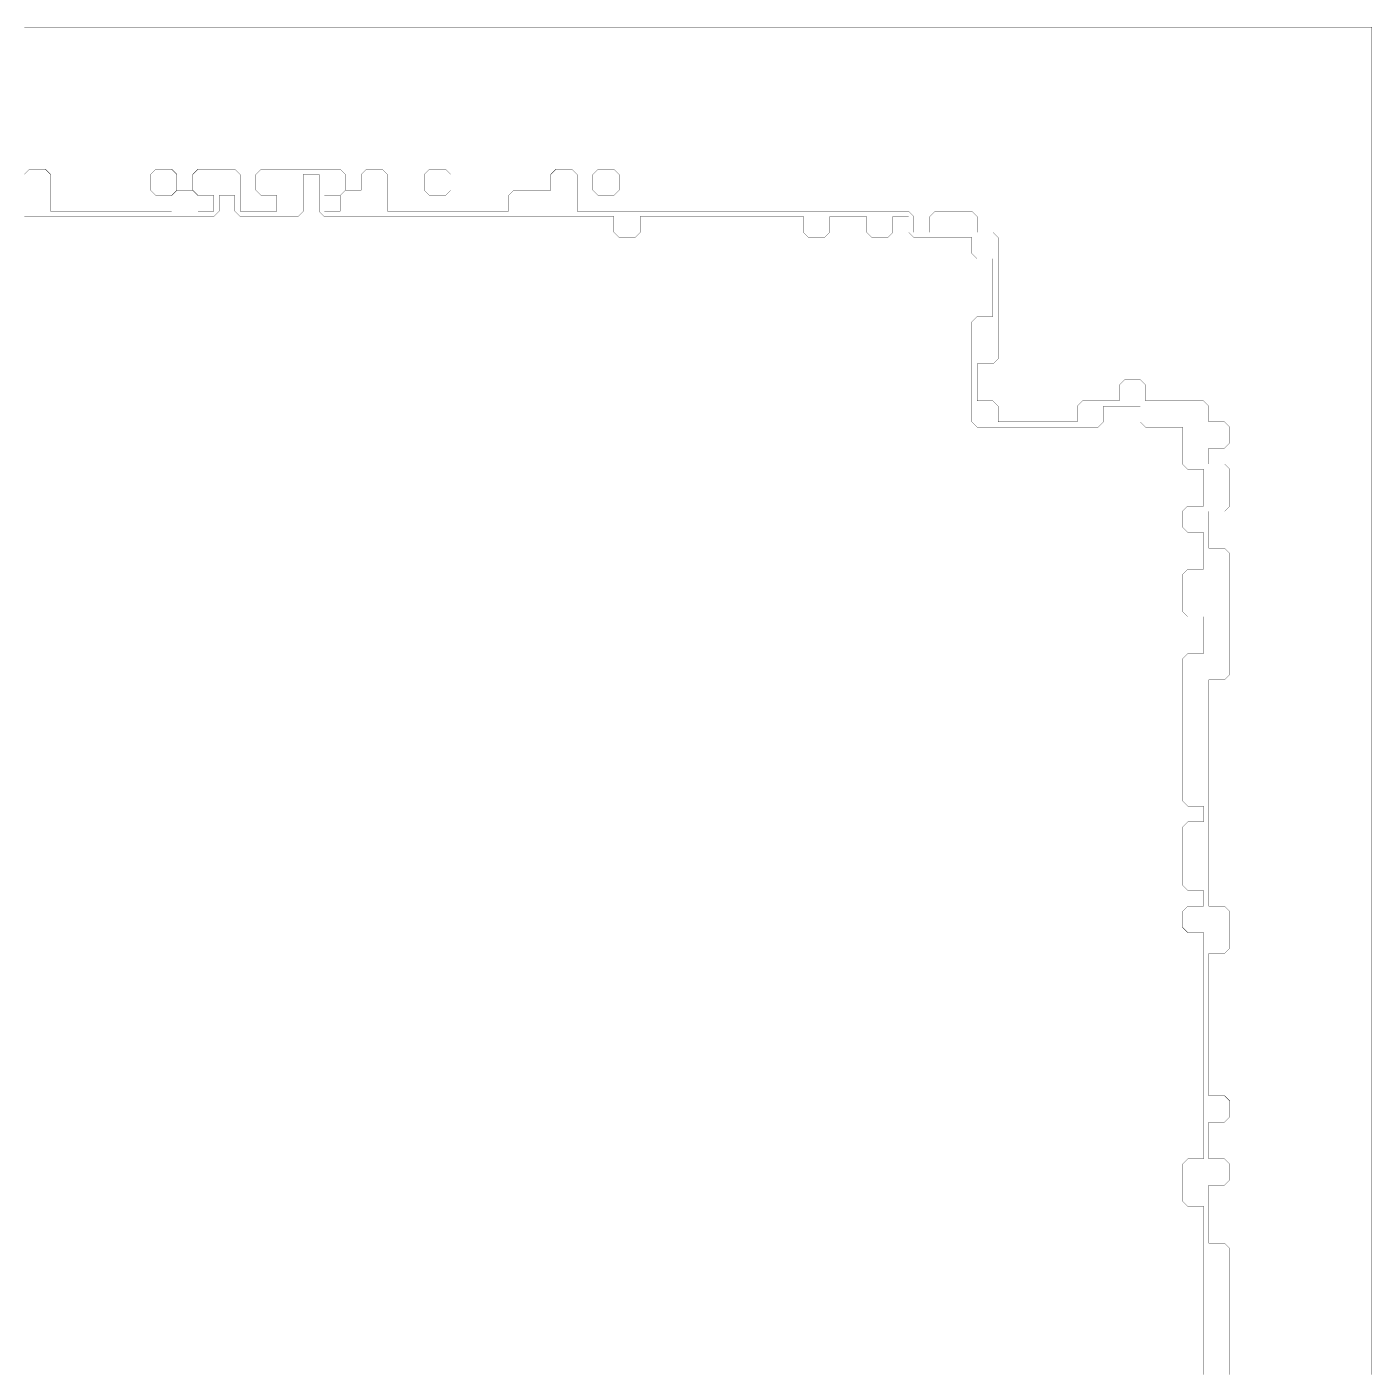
# Model space of a CAD drawing. Header units: metres. Extents: x 0 to 4990, y -4990 to 0.
# Drawn here: x 2495 to 4990, y -2495 to 0 of the extents above; entities that cross this region are included whole.
import ezdxf

# ---------------------------------------------------------------- set-up
doc = ezdxf.new("R2010")
doc.units = ezdxf.units.M
doc.layers.add('conductor', color=1, linetype='Continuous')
doc.layers.add('substrate', color=5, linetype='Continuous')

msp = doc.modelspace()

# ---------------------------------------------------------------- linework, layer by layer
at = {"layer": 'conductor', "const_width": 0.5}
msp.add_lwpolyline([(4677.734375, -2500), (4677.734375, -2490.234375), (4677.734375, -2480.46875), (4677.734375, -2470.703125), (4677.734375, -2460.9375), (4677.734375, -2451.171875), (4677.734375, -2441.40625), (4677.734375, -2431.640625), (4677.734375, -2421.875), (4677.734375, -2412.109375), (4677.734375, -2402.34375), (4677.734375, -2392.578125), (4677.734375, -2382.8125), (4677.734375, -2373.046875), (4677.734375, -2363.28125), (4677.734375, -2353.515625), (4677.734375, -2343.75), (4677.734375, -2333.984375), (4677.734375, -2324.21875), (4677.734375, -2314.453125), (4677.734375, -2304.6875), (4677.734375, -2294.921875), (4677.734375, -2285.15625), (4677.734375, -2275.390625), (4677.734375, -2265.625), (4677.734375, -2255.859375), (4677.734375, -2246.09375), (4677.734375, -2236.328125), (4677.734375, -2226.5625), (4677.734375, -2216.796875), (4677.734375, -2207.03125), (4677.734375, -2197.265625), (4677.734375, -2187.5), (4667.96875, -2187.5), (4658.203125, -2187.5), (4648.4375, -2187.5), (4638.671875, -2177.734375), (4638.671875, -2167.96875), (4638.671875, -2158.203125), (4638.671875, -2148.4375), (4638.671875, -2138.671875), (4638.671875, -2128.90625), (4638.671875, -2119.140625), (4638.671875, -2109.375), (4648.4375, -2099.609375), (4658.203125, -2099.609375), (4667.96875, -2099.609375), (4677.734375, -2099.609375), (4677.734375, -2089.84375), (4677.734375, -2080.078125), (4677.734375, -2070.3125), (4677.734375, -2060.546875), (4677.734375, -2050.78125), (4677.734375, -2041.015625), (4677.734375, -2031.25), (4677.734375, -2021.484375), (4677.734375, -2011.71875), (4677.734375, -2001.953125), (4677.734375, -1992.1875), (4677.734375, -1982.421875), (4677.734375, -1972.65625), (4677.734375, -1962.890625), (4677.734375, -1953.125), (4677.734375, -1943.359375), (4677.734375, -1933.59375), (4677.734375, -1923.828125), (4677.734375, -1914.0625), (4677.734375, -1904.296875), (4677.734375, -1894.53125), (4677.734375, -1884.765625), (4677.734375, -1875), (4677.734375, -1865.234375), (4677.734375, -1855.46875), (4677.734375, -1845.703125), (4677.734375, -1835.9375), (4677.734375, -1826.171875), (4677.734375, -1816.40625), (4677.734375, -1806.640625), (4677.734375, -1796.875), (4677.734375, -1787.109375), (4677.734375, -1777.34375), (4677.734375, -1767.578125), (4677.734375, -1757.8125), (4677.734375, -1748.046875), (4677.734375, -1738.28125), (4677.734375, -1728.515625), (4677.734375, -1718.75), (4677.734375, -1708.984375), (4677.734375, -1699.21875), (4677.734375, -1689.453125), (4677.734375, -1679.6875), (4667.96875, -1679.6875), (4658.203125, -1679.6875), (4648.4375, -1679.6875), (4638.671875, -1669.921875), (4638.671875, -1660.15625), (4638.671875, -1650.390625), (4638.671875, -1640.625), (4648.4375, -1630.859375), (4658.203125, -1630.859375), (4667.96875, -1630.859375), (4677.734375, -1630.859375), (4677.734375, -1621.09375), (4677.734375, -1611.328125), (4677.734375, -1601.5625), (4667.96875, -1601.5625), (4658.203125, -1601.5625), (4648.4375, -1601.5625), (4638.671875, -1591.796875), (4638.671875, -1582.03125), (4638.671875, -1572.265625), (4638.671875, -1562.5), (4638.671875, -1552.734375), (4638.671875, -1542.96875), (4638.671875, -1533.203125), (4638.671875, -1523.4375), (4638.671875, -1513.671875), (4638.671875, -1503.90625), (4638.671875, -1494.140625), (4638.671875, -1484.375), (4648.4375, -1474.609375), (4658.203125, -1474.609375), (4667.96875, -1474.609375), (4677.734375, -1474.609375), (4677.734375, -1464.84375), (4677.734375, -1455.078125), (4677.734375, -1445.3125), (4667.96875, -1445.3125), (4658.203125, -1445.3125), (4648.4375, -1445.3125), (4638.671875, -1435.546875), (4638.671875, -1425.78125), (4638.671875, -1416.015625), (4638.671875, -1406.25), (4638.671875, -1396.484375), (4638.671875, -1386.71875), (4638.671875, -1376.953125), (4638.671875, -1367.1875), (4638.671875, -1357.421875), (4638.671875, -1347.65625), (4638.671875, -1337.890625), (4638.671875, -1328.125), (4638.671875, -1318.359375), (4638.671875, -1308.59375), (4638.671875, -1298.828125), (4638.671875, -1289.0625), (4638.671875, -1279.296875), (4638.671875, -1269.53125), (4638.671875, -1259.765625), (4638.671875, -1250), (4638.671875, -1240.234375), (4638.671875, -1230.46875), (4638.671875, -1220.703125), (4638.671875, -1210.9375), (4638.671875, -1201.171875), (4638.671875, -1191.40625), (4638.671875, -1181.640625), (4638.671875, -1171.875), (4648.4375, -1162.109375), (4658.203125, -1162.109375), (4667.96875, -1162.109375), (4677.734375, -1162.109375), (4677.734375, -1152.34375), (4677.734375, -1142.578125), (4677.734375, -1132.8125), (4677.734375, -1123.046875), (4677.734375, -1113.28125), (4677.734375, -1103.515625), (4677.734375, -1093.75), (4667.96875, -1093.75), (4658.203125, -1093.75), (4648.4375, -1093.75), (4638.671875, -1083.984375), (4638.671875, -1074.21875), (4638.671875, -1064.453125), (4638.671875, -1054.6875), (4638.671875, -1044.921875), (4638.671875, -1035.15625), (4638.671875, -1025.390625), (4638.671875, -1015.625), (4648.4375, -1005.859375), (4658.203125, -1005.859375), (4667.96875, -1005.859375), (4677.734375, -1005.859375), (4677.734375, -996.09375), (4677.734375, -986.328125), (4677.734375, -976.5625), (4677.734375, -966.796875), (4677.734375, -957.03125), (4677.734375, -947.265625), (4677.734375, -937.5), (4667.96875, -937.5), (4658.203125, -937.5), (4648.4375, -937.5), (4638.671875, -927.734375), (4638.671875, -917.96875), (4638.671875, -908.203125), (4638.671875, -898.4375), (4648.4375, -888.671875), (4658.203125, -888.671875), (4667.96875, -888.671875), (4677.734375, -888.671875), (4677.734375, -878.90625), (4677.734375, -869.140625), (4677.734375, -859.375), (4677.734375, -849.609375), (4677.734375, -839.84375), (4677.734375, -830.078125), (4677.734375, -820.3125), (4667.96875, -820.3125), (4658.203125, -820.3125), (4648.4375, -820.3125), (4638.671875, -810.546875), (4638.671875, -800.78125), (4638.671875, -791.015625), (4638.671875, -781.25), (4638.671875, -771.484375), (4638.671875, -761.71875), (4638.671875, -751.953125), (4638.671875, -742.1875), (4628.90625, -742.1875), (4619.140625, -742.1875), (4609.375, -742.1875), (4599.609375, -742.1875), (4589.84375, -742.1875), (4580.078125, -742.1875), (4570.3125, -742.1875), (4560.546875, -732.421875), (4560.546875, -722.65625), (4560.546875, -712.890625), (4560.546875, -703.125), (4550.78125, -703.125), (4541.015625, -703.125), (4531.25, -703.125), (4521.484375, -703.125), (4511.71875, -703.125), (4501.953125, -703.125), (4492.1875, -703.125), (4492.1875, -712.890625), (4492.1875, -722.65625), (4492.1875, -732.421875), (4482.421875, -742.1875), (4472.65625, -742.1875), (4462.890625, -742.1875), (4453.125, -742.1875), (4443.359375, -742.1875), (4433.59375, -742.1875), (4423.828125, -742.1875), (4414.0625, -742.1875), (4404.296875, -742.1875), (4394.53125, -742.1875), (4384.765625, -742.1875), (4375, -742.1875), (4365.234375, -742.1875), (4355.46875, -742.1875), (4345.703125, -742.1875), (4335.9375, -742.1875), (4326.171875, -742.1875), (4316.40625, -742.1875), (4306.640625, -742.1875), (4296.875, -742.1875), (4287.109375, -742.1875), (4277.34375, -742.1875), (4267.578125, -742.1875), (4257.8125, -742.1875), (4248.046875, -732.421875), (4248.046875, -722.65625), (4248.046875, -712.890625), (4248.046875, -703.125), (4248.046875, -693.359375), (4248.046875, -683.59375), (4248.046875, -673.828125), (4248.046875, -664.0625), (4248.046875, -654.296875), (4248.046875, -644.53125), (4248.046875, -634.765625), (4248.046875, -625), (4248.046875, -615.234375), (4248.046875, -605.46875), (4248.046875, -595.703125), (4248.046875, -585.9375), (4248.046875, -576.171875), (4248.046875, -566.40625), (4248.046875, -556.640625), (4248.046875, -546.875), (4257.8125, -537.109375), (4267.578125, -537.109375), (4277.34375, -537.109375), (4287.109375, -537.109375), (4287.109375, -527.34375), (4287.109375, -517.578125), (4287.109375, -507.8125), (4287.109375, -498.046875), (4287.109375, -488.28125), (4287.109375, -478.515625), (4287.109375, -468.75), (4287.109375, -458.984375), (4287.109375, -449.21875), (4287.109375, -439.453125), (4287.109375, -429.6875), (4277.34375, -429.6875), (4267.578125, -429.6875), (4257.8125, -429.6875), (4248.046875, -419.921875), (4248.046875, -410.15625), (4248.046875, -400.390625), (4248.046875, -390.625), (4238.28125, -390.625), (4228.515625, -390.625), (4218.75, -390.625), (4208.984375, -390.625), (4199.21875, -390.625), (4189.453125, -390.625), (4179.6875, -390.625), (4169.921875, -390.625), (4160.15625, -390.625), (4150.390625, -390.625), (4140.625, -390.625), (4130.859375, -380.859375), (4130.859375, -371.09375), (4130.859375, -361.328125), (4130.859375, -351.5625), (4121.09375, -351.5625), (4111.328125, -351.5625), (4101.5625, -351.5625), (4101.5625, -361.328125), (4101.5625, -371.09375), (4101.5625, -380.859375), (4091.796875, -390.625), (4082.03125, -390.625), (4072.265625, -390.625), (4062.5, -390.625), (4052.734375, -380.859375), (4052.734375, -371.09375), (4052.734375, -361.328125), (4052.734375, -351.5625), (4042.96875, -351.5625), (4033.203125, -351.5625), (4023.4375, -351.5625), (4013.671875, -351.5625), (4003.90625, -351.5625), (3994.140625, -351.5625), (3984.375, -351.5625), (3984.375, -361.328125), (3984.375, -371.09375), (3984.375, -380.859375), (3974.609375, -390.625), (3964.84375, -390.625), (3955.078125, -390.625), (3945.3125, -390.625), (3935.546875, -380.859375), (3935.546875, -371.09375), (3935.546875, -361.328125), (3935.546875, -351.5625), (3925.78125, -351.5625), (3916.015625, -351.5625), (3906.25, -351.5625), (3896.484375, -351.5625), (3886.71875, -351.5625), (3876.953125, -351.5625), (3867.1875, -351.5625), (3857.421875, -351.5625), (3847.65625, -351.5625), (3837.890625, -351.5625), (3828.125, -351.5625), (3818.359375, -351.5625), (3808.59375, -351.5625), (3798.828125, -351.5625), (3789.0625, -351.5625), (3779.296875, -351.5625), (3769.53125, -351.5625), (3759.765625, -351.5625), (3750, -351.5625), (3740.234375, -351.5625), (3730.46875, -351.5625), (3720.703125, -351.5625), (3710.9375, -351.5625), (3701.171875, -351.5625), (3691.40625, -351.5625), (3681.640625, -351.5625), (3671.875, -351.5625), (3662.109375, -351.5625), (3652.34375, -351.5625), (3642.578125, -351.5625), (3632.8125, -351.5625), (3632.8125, -361.328125), (3632.8125, -371.09375), (3632.8125, -380.859375), (3623.046875, -390.625), (3613.28125, -390.625), (3603.515625, -390.625), (3593.75, -390.625), (3583.984375, -380.859375), (3583.984375, -371.09375), (3583.984375, -361.328125), (3583.984375, -351.5625), (3574.21875, -351.5625), (3564.453125, -351.5625), (3554.6875, -351.5625), (3544.921875, -351.5625), (3535.15625, -351.5625), (3525.390625, -351.5625), (3515.625, -351.5625), (3505.859375, -351.5625), (3496.09375, -351.5625), (3486.328125, -351.5625), (3476.5625, -351.5625), (3466.796875, -351.5625), (3457.03125, -351.5625), (3447.265625, -351.5625), (3437.5, -351.5625), (3427.734375, -351.5625), (3417.96875, -351.5625), (3408.203125, -351.5625), (3398.4375, -351.5625), (3388.671875, -351.5625), (3378.90625, -351.5625), (3369.140625, -351.5625), (3359.375, -351.5625), (3349.609375, -351.5625), (3339.84375, -351.5625), (3330.078125, -351.5625), (3320.3125, -351.5625), (3310.546875, -351.5625), (3300.78125, -351.5625), (3291.015625, -351.5625), (3281.25, -351.5625), (3271.484375, -351.5625), (3261.71875, -351.5625), (3251.953125, -351.5625), (3242.1875, -351.5625), (3232.421875, -351.5625), (3222.65625, -351.5625), (3212.890625, -351.5625), (3203.125, -351.5625), (3193.359375, -351.5625), (3183.59375, -351.5625), (3173.828125, -351.5625), (3164.0625, -351.5625), (3154.296875, -351.5625), (3144.53125, -351.5625), (3134.765625, -351.5625), (3125, -351.5625), (3115.234375, -351.5625), (3105.46875, -351.5625), (3095.703125, -351.5625), (3085.9375, -351.5625), (3076.171875, -351.5625), (3066.40625, -351.5625), (3056.640625, -351.5625), (3046.875, -351.5625), (3037.109375, -341.796875), (3037.109375, -332.03125), (3037.109375, -322.265625), (3037.109375, -312.5), (3037.109375, -302.734375), (3037.109375, -292.96875), (3037.109375, -283.203125), (3037.109375, -273.4375), (3027.34375, -273.4375), (3017.578125, -273.4375), (3007.8125, -273.4375), (3007.8125, -283.203125), (3007.8125, -292.96875), (3007.8125, -302.734375), (3007.8125, -312.5), (3007.8125, -322.265625), (3007.8125, -332.03125), (3007.8125, -341.796875), (2998.046875, -351.5625), (2988.28125, -351.5625), (2978.515625, -351.5625), (2968.75, -351.5625), (2958.984375, -351.5625), (2949.21875, -351.5625), (2939.453125, -351.5625), (2929.6875, -351.5625), (2919.921875, -351.5625), (2910.15625, -351.5625), (2900.390625, -351.5625), (2890.625, -351.5625), (2880.859375, -341.796875), (2880.859375, -332.03125), (2880.859375, -322.265625), (2880.859375, -312.5), (2871.09375, -312.5), (2861.328125, -312.5), (2851.5625, -312.5), (2851.5625, -322.265625), (2851.5625, -332.03125), (2851.5625, -341.796875), (2841.796875, -351.5625), (2832.03125, -351.5625), (2822.265625, -351.5625), (2812.5, -351.5625), (2802.734375, -351.5625), (2792.96875, -351.5625), (2783.203125, -351.5625), (2773.4375, -351.5625), (2763.671875, -351.5625), (2753.90625, -351.5625), (2744.140625, -351.5625), (2734.375, -351.5625), (2724.609375, -351.5625), (2714.84375, -351.5625), (2705.078125, -351.5625), (2695.3125, -351.5625), (2685.546875, -351.5625), (2675.78125, -351.5625), (2666.015625, -351.5625), (2656.25, -351.5625), (2646.484375, -351.5625), (2636.71875, -351.5625), (2626.953125, -351.5625), (2617.1875, -351.5625), (2607.421875, -351.5625), (2597.65625, -351.5625), (2587.890625, -351.5625), (2578.125, -351.5625), (2568.359375, -351.5625), (2558.59375, -351.5625), (2548.828125, -351.5625), (2539.0625, -351.5625), (2529.296875, -351.5625), (2519.53125, -351.5625), (2509.765625, -351.5625), (2500, -351.5625), (2490.234375, -351.5625)], dxfattribs=at)
at = {"layer": 'substrate', "const_width": 0.5}
for points in [[(4990.234375, -2500), (4990.234375, -2490.234375), (4990.234375, -2480.46875), (4990.234375, -2470.703125), (4990.234375, -2460.9375), (4990.234375, -2451.171875), (4990.234375, -2441.40625), (4990.234375, -2431.640625), (4990.234375, -2421.875), (4990.234375, -2412.109375), (4990.234375, -2402.34375), (4990.234375, -2392.578125), (4990.234375, -2382.8125), (4990.234375, -2373.046875), (4990.234375, -2363.28125), (4990.234375, -2353.515625), (4990.234375, -2343.75), (4990.234375, -2333.984375), (4990.234375, -2324.21875), (4990.234375, -2314.453125), (4990.234375, -2304.6875), (4990.234375, -2294.921875), (4990.234375, -2285.15625), (4990.234375, -2275.390625), (4990.234375, -2265.625), (4990.234375, -2255.859375), (4990.234375, -2246.09375), (4990.234375, -2236.328125), (4990.234375, -2226.5625), (4990.234375, -2216.796875), (4990.234375, -2207.03125), (4990.234375, -2197.265625), (4990.234375, -2187.5), (4990.234375, -2177.734375), (4990.234375, -2167.96875), (4990.234375, -2158.203125), (4990.234375, -2148.4375), (4990.234375, -2138.671875), (4990.234375, -2128.90625), (4990.234375, -2119.140625), (4990.234375, -2109.375), (4990.234375, -2099.609375), (4990.234375, -2089.84375), (4990.234375, -2080.078125), (4990.234375, -2070.3125), (4990.234375, -2060.546875), (4990.234375, -2050.78125), (4990.234375, -2041.015625), (4990.234375, -2031.25), (4990.234375, -2021.484375), (4990.234375, -2011.71875), (4990.234375, -2001.953125), (4990.234375, -1992.1875), (4990.234375, -1982.421875), (4990.234375, -1972.65625), (4990.234375, -1962.890625), (4990.234375, -1953.125), (4990.234375, -1943.359375), (4990.234375, -1933.59375), (4990.234375, -1923.828125), (4990.234375, -1914.0625), (4990.234375, -1904.296875), (4990.234375, -1894.53125), (4990.234375, -1884.765625), (4990.234375, -1875), (4990.234375, -1865.234375), (4990.234375, -1855.46875), (4990.234375, -1845.703125), (4990.234375, -1835.9375), (4990.234375, -1826.171875), (4990.234375, -1816.40625), (4990.234375, -1806.640625), (4990.234375, -1796.875), (4990.234375, -1787.109375), (4990.234375, -1777.34375), (4990.234375, -1767.578125), (4990.234375, -1757.8125), (4990.234375, -1748.046875), (4990.234375, -1738.28125), (4990.234375, -1728.515625), (4990.234375, -1718.75), (4990.234375, -1708.984375), (4990.234375, -1699.21875), (4990.234375, -1689.453125), (4990.234375, -1679.6875), (4990.234375, -1669.921875), (4990.234375, -1660.15625), (4990.234375, -1650.390625), (4990.234375, -1640.625), (4990.234375, -1630.859375), (4990.234375, -1621.09375), (4990.234375, -1611.328125), (4990.234375, -1601.5625), (4990.234375, -1591.796875), (4990.234375, -1582.03125), (4990.234375, -1572.265625), (4990.234375, -1562.5), (4990.234375, -1552.734375), (4990.234375, -1542.96875), (4990.234375, -1533.203125), (4990.234375, -1523.4375), (4990.234375, -1513.671875), (4990.234375, -1503.90625), (4990.234375, -1494.140625), (4990.234375, -1484.375), (4990.234375, -1474.609375), (4990.234375, -1464.84375), (4990.234375, -1455.078125), (4990.234375, -1445.3125), (4990.234375, -1435.546875), (4990.234375, -1425.78125), (4990.234375, -1416.015625), (4990.234375, -1406.25), (4990.234375, -1396.484375), (4990.234375, -1386.71875), (4990.234375, -1376.953125), (4990.234375, -1367.1875), (4990.234375, -1357.421875), (4990.234375, -1347.65625), (4990.234375, -1337.890625), (4990.234375, -1328.125), (4990.234375, -1318.359375), (4990.234375, -1308.59375), (4990.234375, -1298.828125), (4990.234375, -1289.0625), (4990.234375, -1279.296875), (4990.234375, -1269.53125), (4990.234375, -1259.765625), (4990.234375, -1250), (4990.234375, -1240.234375), (4990.234375, -1230.46875), (4990.234375, -1220.703125), (4990.234375, -1210.9375), (4990.234375, -1201.171875), (4990.234375, -1191.40625), (4990.234375, -1181.640625), (4990.234375, -1171.875), (4990.234375, -1162.109375), (4990.234375, -1152.34375), (4990.234375, -1142.578125), (4990.234375, -1132.8125), (4990.234375, -1123.046875), (4990.234375, -1113.28125), (4990.234375, -1103.515625), (4990.234375, -1093.75), (4990.234375, -1083.984375), (4990.234375, -1074.21875), (4990.234375, -1064.453125), (4990.234375, -1054.6875), (4990.234375, -1044.921875), (4990.234375, -1035.15625), (4990.234375, -1025.390625), (4990.234375, -1015.625), (4990.234375, -1005.859375), (4990.234375, -996.09375), (4990.234375, -986.328125), (4990.234375, -976.5625), (4990.234375, -966.796875), (4990.234375, -957.03125), (4990.234375, -947.265625), (4990.234375, -937.5), (4990.234375, -927.734375), (4990.234375, -917.96875), (4990.234375, -908.203125), (4990.234375, -898.4375), (4990.234375, -888.671875), (4990.234375, -878.90625), (4990.234375, -869.140625), (4990.234375, -859.375), (4990.234375, -849.609375), (4990.234375, -839.84375), (4990.234375, -830.078125), (4990.234375, -820.3125), (4990.234375, -810.546875), (4990.234375, -800.78125), (4990.234375, -791.015625), (4990.234375, -781.25), (4990.234375, -771.484375), (4990.234375, -761.71875), (4990.234375, -751.953125), (4990.234375, -742.1875), (4990.234375, -732.421875), (4990.234375, -722.65625), (4990.234375, -712.890625), (4990.234375, -703.125), (4990.234375, -693.359375), (4990.234375, -683.59375), (4990.234375, -673.828125), (4990.234375, -664.0625), (4990.234375, -654.296875), (4990.234375, -644.53125), (4990.234375, -634.765625), (4990.234375, -625), (4990.234375, -615.234375), (4990.234375, -605.46875), (4990.234375, -595.703125), (4990.234375, -585.9375), (4990.234375, -576.171875), (4990.234375, -566.40625), (4990.234375, -556.640625), (4990.234375, -546.875), (4990.234375, -537.109375), (4990.234375, -527.34375), (4990.234375, -517.578125), (4990.234375, -507.8125), (4990.234375, -498.046875), (4990.234375, -488.28125), (4990.234375, -478.515625), (4990.234375, -468.75), (4990.234375, -458.984375), (4990.234375, -449.21875), (4990.234375, -439.453125), (4990.234375, -429.6875), (4990.234375, -419.921875), (4990.234375, -410.15625), (4990.234375, -400.390625), (4990.234375, -390.625), (4990.234375, -380.859375), (4990.234375, -371.09375), (4990.234375, -361.328125), (4990.234375, -351.5625), (4990.234375, -341.796875), (4990.234375, -332.03125), (4990.234375, -322.265625), (4990.234375, -312.5), (4990.234375, -302.734375), (4990.234375, -292.96875), (4990.234375, -283.203125), (4990.234375, -273.4375), (4990.234375, -263.671875), (4990.234375, -253.90625), (4990.234375, -244.140625), (4990.234375, -234.375), (4990.234375, -224.609375), (4990.234375, -214.84375), (4990.234375, -205.078125), (4990.234375, -195.3125), (4990.234375, -185.546875), (4990.234375, -175.78125), (4990.234375, -166.015625), (4990.234375, -156.25), (4990.234375, -146.484375), (4990.234375, -136.71875), (4990.234375, -126.953125), (4990.234375, -117.1875), (4990.234375, -107.421875), (4990.234375, -97.65625), (4990.234375, -87.890625), (4990.234375, -78.125), (4990.234375, -68.359375), (4990.234375, -58.59375), (4990.234375, -48.828125), (4990.234375, -39.0625), (4990.234375, -29.296875), (4990.234375, -19.53125), (4990.234375, -9.765625), (4990.234375, 0), (4980.46875, 0), (4970.703125, 0), (4960.9375, 0), (4951.171875, 0), (4941.40625, 0), (4931.640625, 0), (4921.875, 0), (4912.109375, 0), (4902.34375, 0), (4892.578125, 0), (4882.8125, 0), (4873.046875, 0), (4863.28125, 0), (4853.515625, 0), (4843.75, 0), (4833.984375, 0), (4824.21875, 0), (4814.453125, 0), (4804.6875, 0), (4794.921875, 0), (4785.15625, 0), (4775.390625, 0), (4765.625, 0), (4755.859375, 0), (4746.09375, 0), (4736.328125, 0), (4726.5625, 0), (4716.796875, 0), (4707.03125, 0), (4697.265625, 0), (4687.5, 0), (4677.734375, 0), (4667.96875, 0), (4658.203125, 0), (4648.4375, 0), (4638.671875, 0), (4628.90625, 0), (4619.140625, 0), (4609.375, 0), (4599.609375, 0), (4589.84375, 0), (4580.078125, 0), (4570.3125, 0), (4560.546875, 0), (4550.78125, 0), (4541.015625, 0), (4531.25, 0), (4521.484375, 0), (4511.71875, 0), (4501.953125, 0), (4492.1875, 0), (4482.421875, 0), (4472.65625, 0), (4462.890625, 0), (4453.125, 0), (4443.359375, 0), (4433.59375, 0), (4423.828125, 0), (4414.0625, 0), (4404.296875, 0), (4394.53125, 0), (4384.765625, 0), (4375, 0), (4365.234375, 0), (4355.46875, 0), (4345.703125, 0), (4335.9375, 0), (4326.171875, 0), (4316.40625, 0), (4306.640625, 0), (4296.875, 0), (4287.109375, 0), (4277.34375, 0), (4267.578125, 0), (4257.8125, 0), (4248.046875, 0), (4238.28125, 0), (4228.515625, 0), (4218.75, 0), (4208.984375, 0), (4199.21875, 0), (4189.453125, 0), (4179.6875, 0), (4169.921875, 0), (4160.15625, 0), (4150.390625, 0), (4140.625, 0), (4130.859375, 0), (4121.09375, 0), (4111.328125, 0), (4101.5625, 0), (4091.796875, 0), (4082.03125, 0), (4072.265625, 0), (4062.5, 0), (4052.734375, 0), (4042.96875, 0), (4033.203125, 0), (4023.4375, 0), (4013.671875, 0), (4003.90625, 0), (3994.140625, 0), (3984.375, 0), (3974.609375, 0), (3964.84375, 0), (3955.078125, 0), (3945.3125, 0), (3935.546875, 0), (3925.78125, 0), (3916.015625, 0), (3906.25, 0), (3896.484375, 0), (3886.71875, 0), (3876.953125, 0), (3867.1875, 0), (3857.421875, 0), (3847.65625, 0), (3837.890625, 0), (3828.125, 0), (3818.359375, 0), (3808.59375, 0), (3798.828125, 0), (3789.0625, 0), (3779.296875, 0), (3769.53125, 0), (3759.765625, 0), (3750, 0), (3740.234375, 0), (3730.46875, 0), (3720.703125, 0), (3710.9375, 0), (3701.171875, 0), (3691.40625, 0), (3681.640625, 0), (3671.875, 0), (3662.109375, 0), (3652.34375, 0), (3642.578125, 0), (3632.8125, 0), (3623.046875, 0), (3613.28125, 0), (3603.515625, 0), (3593.75, 0), (3583.984375, 0), (3574.21875, 0), (3564.453125, 0), (3554.6875, 0), (3544.921875, 0), (3535.15625, 0), (3525.390625, 0), (3515.625, 0), (3505.859375, 0), (3496.09375, 0), (3486.328125, 0), (3476.5625, 0), (3466.796875, 0), (3457.03125, 0), (3447.265625, 0), (3437.5, 0), (3427.734375, 0), (3417.96875, 0), (3408.203125, 0), (3398.4375, 0), (3388.671875, 0), (3378.90625, 0), (3369.140625, 0), (3359.375, 0), (3349.609375, 0), (3339.84375, 0), (3330.078125, 0), (3320.3125, 0), (3310.546875, 0), (3300.78125, 0), (3291.015625, 0), (3281.25, 0), (3271.484375, 0), (3261.71875, 0), (3251.953125, 0), (3242.1875, 0), (3232.421875, 0), (3222.65625, 0), (3212.890625, 0), (3203.125, 0), (3193.359375, 0), (3183.59375, 0), (3173.828125, 0), (3164.0625, 0), (3154.296875, 0), (3144.53125, 0), (3134.765625, 0), (3125, 0), (3115.234375, 0), (3105.46875, 0), (3095.703125, 0), (3085.9375, 0), (3076.171875, 0), (3066.40625, 0), (3056.640625, 0), (3046.875, 0), (3037.109375, 0), (3027.34375, 0), (3017.578125, 0), (3007.8125, 0), (2998.046875, 0), (2988.28125, 0), (2978.515625, 0), (2968.75, 0), (2958.984375, 0), (2949.21875, 0), (2939.453125, 0), (2929.6875, 0), (2919.921875, 0), (2910.15625, 0), (2900.390625, 0), (2890.625, 0), (2880.859375, 0), (2871.09375, 0), (2861.328125, 0), (2851.5625, 0), (2841.796875, 0), (2832.03125, 0), (2822.265625, 0), (2812.5, 0), (2802.734375, 0), (2792.96875, 0), (2783.203125, 0), (2773.4375, 0), (2763.671875, 0), (2753.90625, 0), (2744.140625, 0), (2734.375, 0), (2724.609375, 0), (2714.84375, 0), (2705.078125, 0), (2695.3125, 0), (2685.546875, 0), (2675.78125, 0), (2666.015625, 0), (2656.25, 0), (2646.484375, 0), (2636.71875, 0), (2626.953125, 0), (2617.1875, 0), (2607.421875, 0), (2597.65625, 0), (2587.890625, 0), (2578.125, 0), (2568.359375, 0), (2558.59375, 0), (2548.828125, 0), (2539.0625, 0), (2529.296875, 0), (2519.53125, 0), (2509.765625, 0), (2500, 0), (2490.234375, 0)], [(2490.234375, -273.4375), (2500, -263.671875), (2509.765625, -263.671875), (2519.53125, -263.671875), (2529.296875, -263.671875), (2539.0625, -273.4375), (2539.0625, -283.203125), (2539.0625, -292.96875), (2539.0625, -302.734375), (2539.0625, -312.5), (2539.0625, -322.265625), (2539.0625, -332.03125), (2539.0625, -341.796875), (2548.828125, -341.796875), (2558.59375, -341.796875), (2568.359375, -341.796875), (2578.125, -341.796875), (2587.890625, -341.796875), (2597.65625, -341.796875), (2607.421875, -341.796875), (2617.1875, -341.796875), (2626.953125, -341.796875), (2636.71875, -341.796875), (2646.484375, -341.796875), (2656.25, -341.796875), (2666.015625, -341.796875), (2675.78125, -341.796875), (2685.546875, -341.796875), (2695.3125, -341.796875), (2705.078125, -341.796875), (2714.84375, -341.796875), (2724.609375, -341.796875), (2734.375, -341.796875), (2744.140625, -341.796875), (2753.90625, -341.796875), (2763.671875, -341.796875), (2763.671875, -332.03125), (2763.671875, -322.265625), (2763.671875, -312.5), (2773.4375, -302.734375), (2783.203125, -302.734375), (2792.96875, -302.734375), (2802.734375, -302.734375), (2812.5, -312.5), (2812.5, -322.265625), (2812.5, -332.03125), (2812.5, -341.796875), (2822.265625, -341.796875), (2832.03125, -341.796875), (2841.796875, -341.796875), (2841.796875, -332.03125), (2841.796875, -322.265625), (2841.796875, -312.5), (2832.03125, -312.5), (2822.265625, -312.5), (2812.5, -312.5), (2802.734375, -302.734375), (2802.734375, -292.96875), (2802.734375, -283.203125), (2802.734375, -273.4375), (2812.5, -263.671875), (2822.265625, -263.671875), (2832.03125, -263.671875), (2841.796875, -263.671875), (2851.5625, -263.671875), (2861.328125, -263.671875), (2871.09375, -263.671875), (2880.859375, -263.671875), (2890.625, -273.4375), (2890.625, -283.203125), (2890.625, -292.96875), (2890.625, -302.734375), (2890.625, -312.5), (2890.625, -322.265625), (2890.625, -332.03125), (2890.625, -341.796875), (2900.390625, -341.796875), (2910.15625, -341.796875), (2919.921875, -341.796875), (2929.6875, -341.796875), (2939.453125, -341.796875), (2949.21875, -341.796875), (2958.984375, -341.796875), (2958.984375, -332.03125), (2958.984375, -322.265625), (2958.984375, -312.5), (2949.21875, -312.5), (2939.453125, -312.5), (2929.6875, -312.5), (2919.921875, -302.734375), (2919.921875, -292.96875), (2919.921875, -283.203125), (2919.921875, -273.4375), (2929.6875, -263.671875), (2939.453125, -263.671875), (2949.21875, -263.671875), (2958.984375, -263.671875), (2968.75, -263.671875), (2978.515625, -263.671875), (2988.28125, -263.671875), (2998.046875, -263.671875), (3007.8125, -263.671875), (3017.578125, -263.671875), (3027.34375, -263.671875), (3037.109375, -263.671875), (3046.875, -263.671875), (3056.640625, -263.671875), (3066.40625, -263.671875), (3076.171875, -263.671875), (3085.9375, -273.4375), (3085.9375, -283.203125), (3085.9375, -292.96875), (3085.9375, -302.734375), (3076.171875, -312.5), (3066.40625, -312.5), (3056.640625, -312.5), (3046.875, -312.5), (3046.875, -322.265625), (3046.875, -332.03125), (3046.875, -341.796875), (3056.640625, -341.796875), (3066.40625, -341.796875), (3076.171875, -341.796875), (3076.171875, -332.03125), (3076.171875, -322.265625), (3076.171875, -312.5), (3085.9375, -302.734375), (3095.703125, -302.734375), (3105.46875, -302.734375), (3115.234375, -302.734375), (3115.234375, -292.96875), (3115.234375, -283.203125), (3115.234375, -273.4375), (3125, -263.671875), (3134.765625, -263.671875), (3144.53125, -263.671875), (3154.296875, -263.671875), (3164.0625, -273.4375), (3164.0625, -283.203125), (3164.0625, -292.96875), (3164.0625, -302.734375), (3164.0625, -312.5), (3164.0625, -322.265625), (3164.0625, -332.03125), (3164.0625, -341.796875), (3173.828125, -341.796875), (3183.59375, -341.796875), (3193.359375, -341.796875), (3203.125, -341.796875), (3212.890625, -341.796875), (3222.65625, -341.796875), (3232.421875, -341.796875), (3242.1875, -341.796875), (3251.953125, -341.796875), (3261.71875, -341.796875), (3271.484375, -341.796875), (3281.25, -341.796875), (3291.015625, -341.796875), (3300.78125, -341.796875), (3310.546875, -341.796875), (3320.3125, -341.796875), (3330.078125, -341.796875), (3339.84375, -341.796875), (3349.609375, -341.796875), (3359.375, -341.796875), (3369.140625, -341.796875), (3378.90625, -341.796875), (3388.671875, -341.796875), (3388.671875, -332.03125), (3388.671875, -322.265625), (3388.671875, -312.5), (3398.4375, -302.734375), (3408.203125, -302.734375), (3417.96875, -302.734375), (3427.734375, -302.734375), (3437.5, -302.734375), (3447.265625, -302.734375), (3457.03125, -302.734375), (3466.796875, -302.734375), (3466.796875, -292.96875), (3466.796875, -283.203125), (3466.796875, -273.4375), (3476.5625, -263.671875), (3486.328125, -263.671875), (3496.09375, -263.671875), (3505.859375, -263.671875), (3515.625, -273.4375), (3515.625, -283.203125), (3515.625, -292.96875), (3515.625, -302.734375), (3515.625, -312.5), (3515.625, -322.265625), (3515.625, -332.03125), (3515.625, -341.796875), (3525.390625, -341.796875), (3535.15625, -341.796875), (3544.921875, -341.796875), (3554.6875, -341.796875), (3564.453125, -341.796875), (3574.21875, -341.796875), (3583.984375, -341.796875), (3593.75, -341.796875), (3603.515625, -341.796875), (3613.28125, -341.796875), (3623.046875, -341.796875), (3632.8125, -341.796875), (3642.578125, -341.796875), (3652.34375, -341.796875), (3662.109375, -341.796875), (3671.875, -341.796875), (3681.640625, -341.796875), (3691.40625, -341.796875), (3701.171875, -341.796875), (3710.9375, -341.796875), (3720.703125, -341.796875), (3730.46875, -341.796875), (3740.234375, -341.796875), (3750, -341.796875), (3759.765625, -341.796875), (3769.53125, -341.796875), (3779.296875, -341.796875), (3789.0625, -341.796875), (3798.828125, -341.796875), (3808.59375, -341.796875), (3818.359375, -341.796875), (3828.125, -341.796875), (3837.890625, -341.796875), (3847.65625, -341.796875), (3857.421875, -341.796875), (3867.1875, -341.796875), (3876.953125, -341.796875), (3886.71875, -341.796875), (3896.484375, -341.796875), (3906.25, -341.796875), (3916.015625, -341.796875), (3925.78125, -341.796875), (3935.546875, -341.796875), (3945.3125, -341.796875), (3955.078125, -341.796875), (3964.84375, -341.796875), (3974.609375, -341.796875), (3984.375, -341.796875), (3994.140625, -341.796875), (4003.90625, -341.796875), (4013.671875, -341.796875), (4023.4375, -341.796875), (4033.203125, -341.796875), (4042.96875, -341.796875), (4052.734375, -341.796875), (4062.5, -341.796875), (4072.265625, -341.796875), (4082.03125, -341.796875), (4091.796875, -341.796875), (4101.5625, -341.796875), (4111.328125, -341.796875), (4121.09375, -341.796875), (4130.859375, -341.796875), (4140.625, -351.5625), (4140.625, -361.328125), (4140.625, -371.09375), (4140.625, -380.859375), (4150.390625, -380.859375), (4160.15625, -380.859375), (4169.921875, -380.859375), (4169.921875, -371.09375), (4169.921875, -361.328125), (4169.921875, -351.5625), (4179.6875, -341.796875), (4189.453125, -341.796875), (4199.21875, -341.796875), (4208.984375, -341.796875), (4218.75, -341.796875), (4228.515625, -341.796875), (4238.28125, -341.796875), (4248.046875, -341.796875), (4257.8125, -351.5625), (4257.8125, -361.328125), (4257.8125, -371.09375), (4257.8125, -380.859375), (4267.578125, -380.859375), (4277.34375, -380.859375), (4287.109375, -380.859375), (4296.875, -390.625), (4296.875, -400.390625), (4296.875, -410.15625), (4296.875, -419.921875), (4296.875, -429.6875), (4296.875, -439.453125), (4296.875, -449.21875), (4296.875, -458.984375), (4296.875, -468.75), (4296.875, -478.515625), (4296.875, -488.28125), (4296.875, -498.046875), (4296.875, -507.8125), (4296.875, -517.578125), (4296.875, -527.34375), (4296.875, -537.109375), (4296.875, -546.875), (4296.875, -556.640625), (4296.875, -566.40625), (4296.875, -576.171875), (4296.875, -585.9375), (4296.875, -595.703125), (4296.875, -605.46875), (4296.875, -615.234375), (4287.109375, -625), (4277.34375, -625), (4267.578125, -625), (4257.8125, -625), (4257.8125, -634.765625), (4257.8125, -644.53125), (4257.8125, -654.296875), (4257.8125, -664.0625), (4257.8125, -673.828125), (4257.8125, -683.59375), (4257.8125, -693.359375), (4267.578125, -693.359375), (4277.34375, -693.359375), (4287.109375, -693.359375), (4296.875, -703.125), (4296.875, -712.890625), (4296.875, -722.65625), (4296.875, -732.421875), (4306.640625, -732.421875), (4316.40625, -732.421875), (4326.171875, -732.421875), (4335.9375, -732.421875), (4345.703125, -732.421875), (4355.46875, -732.421875), (4365.234375, -732.421875), (4375, -732.421875), (4384.765625, -732.421875), (4394.53125, -732.421875), (4404.296875, -732.421875), (4414.0625, -732.421875), (4423.828125, -732.421875), (4433.59375, -732.421875), (4443.359375, -732.421875), (4443.359375, -722.65625), (4443.359375, -712.890625), (4443.359375, -703.125), (4453.125, -693.359375), (4462.890625, -693.359375), (4472.65625, -693.359375), (4482.421875, -693.359375), (4492.1875, -693.359375), (4501.953125, -693.359375), (4511.71875, -693.359375), (4521.484375, -693.359375), (4521.484375, -683.59375), (4521.484375, -673.828125), (4521.484375, -664.0625), (4531.25, -654.296875), (4541.015625, -654.296875), (4550.78125, -654.296875), (4560.546875, -654.296875), (4570.3125, -664.0625), (4570.3125, -673.828125), (4570.3125, -683.59375), (4570.3125, -693.359375), (4580.078125, -693.359375), (4589.84375, -693.359375), (4599.609375, -693.359375), (4609.375, -693.359375), (4619.140625, -693.359375), (4628.90625, -693.359375), (4638.671875, -693.359375), (4648.4375, -693.359375), (4658.203125, -693.359375), (4667.96875, -693.359375), (4677.734375, -693.359375), (4687.5, -703.125), (4687.5, -712.890625), (4687.5, -722.65625), (4687.5, -732.421875), (4697.265625, -732.421875), (4707.03125, -732.421875), (4716.796875, -732.421875), (4726.5625, -742.1875), (4726.5625, -751.953125), (4726.5625, -761.71875), (4726.5625, -771.484375), (4716.796875, -781.25), (4707.03125, -781.25), (4697.265625, -781.25), (4687.5, -781.25), (4687.5, -791.015625), (4687.5, -800.78125), (4687.5, -810.546875), (4697.265625, -810.546875), (4707.03125, -810.546875), (4716.796875, -810.546875), (4726.5625, -820.3125), (4726.5625, -830.078125), (4726.5625, -839.84375), (4726.5625, -849.609375), (4726.5625, -859.375), (4726.5625, -869.140625), (4726.5625, -878.90625), (4726.5625, -888.671875), (4716.796875, -898.4375), (4707.03125, -898.4375), (4697.265625, -898.4375), (4687.5, -898.4375), (4687.5, -908.203125), (4687.5, -917.96875), (4687.5, -927.734375), (4687.5, -937.5), (4687.5, -947.265625), (4687.5, -957.03125), (4687.5, -966.796875), (4697.265625, -966.796875), (4707.03125, -966.796875), (4716.796875, -966.796875), (4726.5625, -976.5625), (4726.5625, -986.328125), (4726.5625, -996.09375), (4726.5625, -1005.859375), (4726.5625, -1015.625), (4726.5625, -1025.390625), (4726.5625, -1035.15625), (4726.5625, -1044.921875), (4726.5625, -1054.6875), (4726.5625, -1064.453125), (4726.5625, -1074.21875), (4726.5625, -1083.984375), (4726.5625, -1093.75), (4726.5625, -1103.515625), (4726.5625, -1113.28125), (4726.5625, -1123.046875), (4726.5625, -1132.8125), (4726.5625, -1142.578125), (4726.5625, -1152.34375), (4726.5625, -1162.109375), (4726.5625, -1171.875), (4726.5625, -1181.640625), (4726.5625, -1191.40625), (4726.5625, -1201.171875), (4716.796875, -1210.9375), (4707.03125, -1210.9375), (4697.265625, -1210.9375), (4687.5, -1210.9375), (4687.5, -1220.703125), (4687.5, -1230.46875), (4687.5, -1240.234375), (4687.5, -1250), (4687.5, -1259.765625), (4687.5, -1269.53125), (4687.5, -1279.296875), (4687.5, -1289.0625), (4687.5, -1298.828125), (4687.5, -1308.59375), (4687.5, -1318.359375), (4687.5, -1328.125), (4687.5, -1337.890625), (4687.5, -1347.65625), (4687.5, -1357.421875), (4687.5, -1367.1875), (4687.5, -1376.953125), (4687.5, -1386.71875), (4687.5, -1396.484375), (4687.5, -1406.25), (4687.5, -1416.015625), (4687.5, -1425.78125), (4687.5, -1435.546875), (4687.5, -1445.3125), (4687.5, -1455.078125), (4687.5, -1464.84375), (4687.5, -1474.609375), (4687.5, -1484.375), (4687.5, -1494.140625), (4687.5, -1503.90625), (4687.5, -1513.671875), (4687.5, -1523.4375), (4687.5, -1533.203125), (4687.5, -1542.96875), (4687.5, -1552.734375), (4687.5, -1562.5), (4687.5, -1572.265625), (4687.5, -1582.03125), (4687.5, -1591.796875), (4687.5, -1601.5625), (4687.5, -1611.328125), (4687.5, -1621.09375), (4687.5, -1630.859375), (4697.265625, -1630.859375), (4707.03125, -1630.859375), (4716.796875, -1630.859375), (4726.5625, -1640.625), (4726.5625, -1650.390625), (4726.5625, -1660.15625), (4726.5625, -1669.921875), (4726.5625, -1679.6875), (4726.5625, -1689.453125), (4726.5625, -1699.21875), (4726.5625, -1708.984375), (4716.796875, -1718.75), (4707.03125, -1718.75), (4697.265625, -1718.75), (4687.5, -1718.75), (4687.5, -1728.515625), (4687.5, -1738.28125), (4687.5, -1748.046875), (4687.5, -1757.8125), (4687.5, -1767.578125), (4687.5, -1777.34375), (4687.5, -1787.109375), (4687.5, -1796.875), (4687.5, -1806.640625), (4687.5, -1816.40625), (4687.5, -1826.171875), (4687.5, -1835.9375), (4687.5, -1845.703125), (4687.5, -1855.46875), (4687.5, -1865.234375), (4687.5, -1875), (4687.5, -1884.765625), (4687.5, -1894.53125), (4687.5, -1904.296875), (4687.5, -1914.0625), (4687.5, -1923.828125), (4687.5, -1933.59375), (4687.5, -1943.359375), (4687.5, -1953.125), (4687.5, -1962.890625), (4687.5, -1972.65625), (4687.5, -1982.421875), (4697.265625, -1982.421875), (4707.03125, -1982.421875), (4716.796875, -1982.421875), (4726.5625, -1992.1875), (4726.5625, -2001.953125), (4726.5625, -2011.71875), (4726.5625, -2021.484375), (4716.796875, -2031.25), (4707.03125, -2031.25), (4697.265625, -2031.25), (4687.5, -2031.25), (4687.5, -2041.015625), (4687.5, -2050.78125), (4687.5, -2060.546875), (4687.5, -2070.3125), (4687.5, -2080.078125), (4687.5, -2089.84375), (4687.5, -2099.609375), (4697.265625, -2099.609375), (4707.03125, -2099.609375), (4716.796875, -2099.609375), (4726.5625, -2109.375), (4726.5625, -2119.140625), (4726.5625, -2128.90625), (4726.5625, -2138.671875), (4716.796875, -2148.4375), (4707.03125, -2148.4375), (4697.265625, -2148.4375), (4687.5, -2148.4375), (4687.5, -2158.203125), (4687.5, -2167.96875), (4687.5, -2177.734375), (4687.5, -2187.5), (4687.5, -2197.265625), (4687.5, -2207.03125), (4687.5, -2216.796875), (4687.5, -2226.5625), (4687.5, -2236.328125), (4687.5, -2246.09375), (4687.5, -2255.859375), (4697.265625, -2255.859375), (4707.03125, -2255.859375), (4716.796875, -2255.859375), (4726.5625, -2265.625), (4726.5625, -2275.390625), (4726.5625, -2285.15625), (4726.5625, -2294.921875), (4726.5625, -2304.6875), (4726.5625, -2314.453125), (4726.5625, -2324.21875), (4726.5625, -2333.984375), (4726.5625, -2343.75), (4726.5625, -2353.515625), (4726.5625, -2363.28125), (4726.5625, -2373.046875), (4726.5625, -2382.8125), (4726.5625, -2392.578125), (4726.5625, -2402.34375), (4726.5625, -2412.109375), (4726.5625, -2421.875), (4726.5625, -2431.640625), (4726.5625, -2441.40625), (4726.5625, -2451.171875), (4726.5625, -2460.9375), (4726.5625, -2470.703125), (4726.5625, -2480.46875), (4726.5625, -2490.234375), (4726.5625, -2500)]]:
    msp.add_lwpolyline(points, dxfattribs=at)
for points in [[(2724.609375, -273.4375), (2734.375, -263.671875), (2744.140625, -263.671875), (2753.90625, -263.671875), (2763.671875, -263.671875), (2773.4375, -273.4375), (2773.4375, -283.203125), (2773.4375, -292.96875), (2773.4375, -302.734375), (2763.671875, -312.5), (2753.90625, -312.5), (2744.140625, -312.5), (2734.375, -312.5), (2724.609375, -302.734375), (2724.609375, -292.96875), (2724.609375, -283.203125)], [(3232.421875, -273.4375), (3242.1875, -263.671875), (3251.953125, -263.671875), (3261.71875, -263.671875), (3271.484375, -263.671875), (3281.25, -273.4375), (3281.25, -283.203125), (3281.25, -292.96875), (3281.25, -302.734375), (3271.484375, -312.5), (3261.71875, -312.5), (3251.953125, -312.5), (3242.1875, -312.5), (3232.421875, -302.734375), (3232.421875, -292.96875), (3232.421875, -283.203125)], [(3544.921875, -273.4375), (3554.6875, -263.671875), (3564.453125, -263.671875), (3574.21875, -263.671875), (3583.984375, -263.671875), (3593.75, -273.4375), (3593.75, -283.203125), (3593.75, -292.96875), (3593.75, -302.734375), (3583.984375, -312.5), (3574.21875, -312.5), (3564.453125, -312.5), (3554.6875, -312.5), (3544.921875, -302.734375), (3544.921875, -292.96875), (3544.921875, -283.203125)]]:
    msp.add_lwpolyline(points, close=True, dxfattribs=at)

doc.saveas('drawing.dxf')
